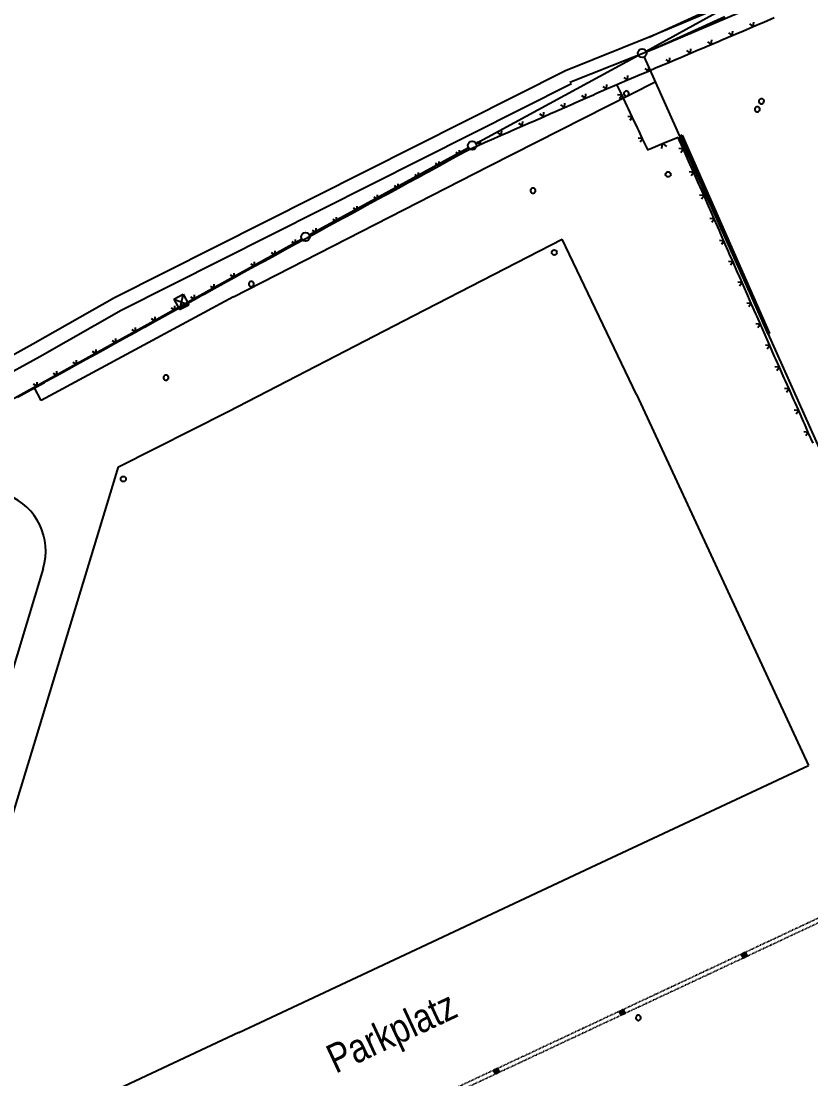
# Model space of a CAD drawing. Header units: millimetres. Extents: x 10546 to 220412, y -33380 to 110888.
# Drawn here: x 121828 to 131020, y -21811 to -9507 of the extents above; entities that cross this region are included whole.
import ezdxf

# ---------------------------------------------------------------- set-up
doc = ezdxf.new("R2010")
doc.units = ezdxf.units.MM
doc.linetypes.add('DOT', pattern=[0.25, 0, -0.25])
doc.layers.add('A0_Grundriß_Versorgungskanal', color=253, linetype='Continuous', lineweight=20)
doc.layers.add('Lageplan', color=7, linetype='Continuous')
doc.styles.add('2', font='TXT')

# ---------------------------------------------------------------- blocks, each defined once
blk = doc.blocks.new('Lageplan 1.UG')
at = {"layer": 'Lageplan'}
for p, q in [((-30776, -7380), (-26010, -4760)), ((-32755, -8455), (-30864, -7428)), ((-30799, -7450), (-27691, -14393)), ((-32607, -8717), (-30670, -7739)), ((-34695, -9516), (-32843, -8503)), ((-35577, -10237), (-32607, -8717)), ((-39212, -12017), (-34782, -9565)), ((-39212, -12017), (-34782, -9565)), ((-33479, -10456), (-31752, -9567)), ((-33479, -10456), (-31752, -9567)), ((-30888, -11376), (-31752, -9567)), ((-30888, -11376), (-31752, -9567)), ((-35577, -10237), (-37815, -11444)), ((-35577, -10237), (-37815, -11444)), ((-35638, -11573), (-33479, -10456)), ((-35638, -11573), (-33479, -10456)), ((-37815, -11444), (-37898, -11290)), ((-37815, -11444), (-37898, -11290)), ((-30888, -11376), (-28885, -15691)), ((-36914, -12218), (-35638, -11573)), ((-36914, -12218), (-35638, -11573)), ((-37897, -15445), (-36914, -12218)), ((-37897, -15445), (-36914, -12218)), ((-37792, -13398), (-38289, -15049)), ((-37792, -13398), (-38289, -15049)), ((-38699, -18063), (-37897, -15445)), ((-38699, -18063), (-37897, -15445)), ((-31357, -16848), (-28885, -15691)), ((-33455, -17831), (-31357, -16848)), ((-33455, -17831), (-31357, -16848)), ((-35515, -18796), (-33455, -17831)), ((-35515, -18796), (-33455, -17831)), ((-29666, -17888), (-29622, -17864)), ((-29666, -17888), (-29622, -17864)), ((-29643, -17932), (-29666, -17888)), ((-29643, -17932), (-29666, -17888)), ((-29660, -17899), (-29616, -17875)), ((-29660, -17899), (-29616, -17875)), ((-29610, -17886), (-29655, -17910)), ((-29610, -17886), (-29655, -17910)), ((-29649, -17921), (-29605, -17897)), ((-29649, -17921), (-29605, -17897)), ((-29599, -17908), (-29643, -17932)), ((-29599, -17908), (-29643, -17932)), ((-29622, -17864), (-29599, -17908)), ((-29622, -17864), (-29599, -17908)), ((-31086, -18552), (-31041, -18530)), ((-31086, -18552), (-31041, -18530)), ((-31064, -18597), (-31086, -18552)), ((-31064, -18597), (-31086, -18552)), ((-31081, -18563), (-31036, -18541)), ((-31081, -18563), (-31036, -18541)), ((-31030, -18553), (-31075, -18574)), ((-31030, -18553), (-31075, -18574)), ((-31070, -18586), (-31025, -18564)), ((-31070, -18586), (-31025, -18564)), ((-31019, -18575), (-31064, -18597)), ((-31019, -18575), (-31064, -18597)), ((-31041, -18530), (-31019, -18575)), ((-31041, -18530), (-31019, -18575)), ((-35515, -18796), (-38737, -20304)), ((-32551, -19236), (-32506, -19214)), ((-32551, -19236), (-32506, -19214)), ((-32529, -19281), (-32551, -19236)), ((-32529, -19281), (-32551, -19236)), ((-32545, -19248), (-32500, -19226)), ((-32545, -19248), (-32500, -19226)), ((-32495, -19237), (-32540, -19259)), ((-32495, -19237), (-32540, -19259)), ((-32534, -19270), (-32489, -19248)), ((-32534, -19270), (-32489, -19248)), ((-32484, -19259), (-32529, -19281)), ((-32484, -19259), (-32529, -19281)), ((-32506, -19214), (-32484, -19259)), ((-32506, -19214), (-32484, -19259))]:
    blk.add_line(p, q, dxfattribs=at)
at = {"layer": 'Lageplan', "color": 2}
for p, q in [((-29545, -6717), (-30741, -7220)), ((-30741, -7220), (-29923, -6846)), ((-29489, -6851), (-30686, -7356)), ((-30684, -7355), (-29859, -6977)), ((-30684, -7355), (-29859, -6977)), ((-30741, -7220), (-31714, -7608)), ((-30686, -7356), (-31661, -7744)), ((-31714, -7608), (-36963, -10249)), ((-31643, -7760), (-36883, -10397)), ((-30357, -8359), (-30375, -8367)), ((-30357, -8359), (-29340, -10667)), ((-30375, -8367), (-29359, -10675)), ((-36272, -10265), (-36163, -10208)), ((-36272, -10265), (-36163, -10208)), ((-36163, -10208), (-36206, -10388)), ((-36163, -10208), (-36206, -10388)), ((-36163, -10208), (-36098, -10331)), ((-36163, -10208), (-36098, -10331)), ((-36963, -10249), (-37914, -10789)), ((-36272, -10265), (-36206, -10388)), ((-36272, -10265), (-36098, -10331)), ((-36272, -10265), (-36206, -10388)), ((-36272, -10265), (-36098, -10331)), ((-36206, -10388), (-36098, -10331)), ((-36206, -10388), (-36098, -10331)), ((-36883, -10397), (-37832, -10936)), ((-29340, -10667), (-29359, -10675)), ((-29340, -10667), (-29359, -10675)), ((-37914, -10789), (-39965, -11919)), ((-37832, -10936), (-39881, -12065))]:
    blk.add_line(p, q, dxfattribs=at)
at = {"layer": 'Lageplan', "color": 1}
for p, q in [((-29406, -7043), (-29284, -6991)), ((-29650, -7147), (-29528, -7095)), ((-29527, -7095), (-29567, -7065)), ((-29528, -7095), (-29522, -7043)), ((-29528, -7095), (-29436, -7056)), ((-29436, -7056), (-29406, -7043)), ((-30016, -7302), (-30010, -7250)), ((-29924, -7263), (-29894, -7250)), ((-29894, -7250), (-29772, -7198)), ((-29771, -7198), (-29811, -7168)), ((-29772, -7198), (-29766, -7147)), ((-29772, -7198), (-29680, -7159)), ((-29680, -7159), (-29650, -7147)), ((-30259, -7405), (-30299, -7375)), ((-30260, -7405), (-30254, -7354)), ((-30260, -7405), (-30168, -7366)), ((-30168, -7366), (-30138, -7354)), ((-30138, -7354), (-30016, -7302)), ((-30015, -7302), (-30055, -7272)), ((-30016, -7302), (-29924, -7263)), ((-30503, -7509), (-30543, -7479)), ((-30504, -7509), (-30498, -7457)), ((-30504, -7509), (-30412, -7470)), ((-30412, -7470), (-30383, -7457)), ((-30383, -7457), (-30260, -7405)), ((-30871, -7664), (-30748, -7612)), ((-30747, -7612), (-30787, -7582)), ((-30748, -7612), (-30742, -7561)), ((-30748, -7612), (-30656, -7573)), ((-30656, -7573), (-30627, -7561)), ((-30627, -7561), (-30504, -7509)), ((-31115, -7768), (-30992, -7716)), ((-30991, -7715), (-31031, -7686)), ((-30992, -7716), (-30986, -7664)), ((-30992, -7716), (-30900, -7677)), ((-30900, -7677), (-30871, -7664)), ((-31359, -7875), (-31236, -7821)), ((-31236, -7821), (-31276, -7792)), ((-31237, -7821), (-31231, -7770)), ((-31236, -7821), (-31144, -7781)), ((-31144, -7781), (-31115, -7768)), ((-31100, -7798), (-31115, -7768)), ((-31055, -7893), (-31100, -7798)), ((-31726, -8036), (-31720, -7985)), ((-31726, -8036), (-31634, -7996)), ((-31634, -7996), (-31604, -7983)), ((-31604, -7983), (-31481, -7929)), ((-31481, -7928), (-31521, -7899)), ((-31481, -7929), (-31476, -7877)), ((-31481, -7929), (-31389, -7888)), ((-31389, -7888), (-31359, -7875)), ((-31055, -7893), (-31107, -7889)), ((-31055, -7893), (-31083, -7934)), ((-30995, -8020), (-31055, -7893)), ((-31970, -8143), (-32010, -8114)), ((-31971, -8144), (-31965, -8092)), ((-31971, -8144), (-31878, -8103)), ((-31878, -8103), (-31849, -8090)), ((-31849, -8090), (-31726, -8036)), ((-31726, -8036), (-31766, -8007)), ((-30981, -8051), (-30995, -8020)), ((-30936, -8146), (-30981, -8051)), ((-32215, -8251), (-32255, -8222)), ((-32216, -8251), (-32210, -8200)), ((-32215, -8251), (-32123, -8211)), ((-32123, -8211), (-32094, -8198)), ((-32094, -8198), (-31971, -8144)), ((-30936, -8146), (-30988, -8141)), ((-30936, -8146), (-30964, -8187)), ((-30876, -8273), (-30936, -8146)), ((-32583, -8413), (-32460, -8358)), ((-32460, -8358), (-32500, -8329)), ((-32461, -8359), (-32455, -8307)), ((-32460, -8358), (-32368, -8318)), ((-32368, -8318), (-32339, -8305)), ((-32339, -8305), (-32215, -8251)), ((-30861, -8303), (-30876, -8273)), ((-30816, -8399), (-30861, -8303)), ((-32828, -8520), (-32705, -8466)), ((-32705, -8466), (-32745, -8437)), ((-32705, -8466), (-32700, -8415)), ((-32705, -8466), (-32613, -8426)), ((-32613, -8426), (-32583, -8413)), ((-30817, -8398), (-30868, -8394)), ((-30816, -8399), (-30845, -8439)), ((-30756, -8526), (-30816, -8399)), ((-30583, -8461), (-30720, -8516)), ((-30588, -8463), (-30595, -8514)), ((-30400, -8386), (-30583, -8461)), ((-30578, -8459), (-30539, -8489)), ((-30385, -8419), (-30400, -8386)), ((-30340, -8521), (-30385, -8419)), ((-33067, -8650), (-32947, -8585)), ((-32947, -8585), (-32989, -8559)), ((-32947, -8585), (-32946, -8533)), ((-32947, -8585), (-32857, -8536)), ((-32857, -8536), (-32828, -8520)), ((-30720, -8516), (-30763, -8534)), ((-30341, -8520), (-30392, -8514)), ((-30340, -8522), (-30369, -8562)), ((-30280, -8657), (-30340, -8521)), ((-33305, -8780), (-33185, -8715)), ((-33185, -8715), (-33227, -8689)), ((-33185, -8715), (-33184, -8663)), ((-33185, -8715), (-33095, -8666)), ((-33095, -8666), (-33067, -8650)), ((-30266, -8690), (-30280, -8657)), ((-30221, -8792), (-30266, -8690)), ((-33544, -8910), (-33424, -8845)), ((-33544, -8910), (-33424, -8845)), ((-33424, -8844), (-33466, -8819)), ((-33424, -8844), (-33466, -8819)), ((-33424, -8845), (-33423, -8793)), ((-33424, -8845), (-33334, -8796)), ((-33334, -8796), (-33305, -8780)), ((-30221, -8791), (-30273, -8785)), ((-30221, -8792), (-30250, -8832)), ((-30161, -8928), (-30221, -8792)), ((-33782, -9040), (-33662, -8975)), ((-33782, -9040), (-33662, -8975)), ((-33662, -8975), (-33704, -8949)), ((-33662, -8975), (-33704, -8949)), ((-33662, -8975), (-33661, -8923)), ((-33662, -8975), (-33661, -8923)), ((-33662, -8975), (-33573, -8926)), ((-33662, -8975), (-33573, -8926)), ((-33573, -8926), (-33544, -8910)), ((-33573, -8926), (-33544, -8910)), ((-30146, -8960), (-30161, -8928)), ((-30146, -8960), (-30161, -8928)), ((-30101, -9062), (-30146, -8960)), ((-30101, -9062), (-30146, -8960)), ((-34021, -9170), (-33901, -9104)), ((-34021, -9170), (-33901, -9104)), ((-33901, -9104), (-33943, -9079)), ((-33901, -9104), (-33943, -9079)), ((-33901, -9105), (-33900, -9053)), ((-33901, -9105), (-33900, -9053)), ((-33901, -9104), (-33811, -9056)), ((-33901, -9104), (-33811, -9056)), ((-33811, -9056), (-33782, -9040)), ((-33811, -9056), (-33782, -9040)), ((-30102, -9061), (-30154, -9056)), ((-30102, -9061), (-30154, -9056)), ((-30101, -9063), (-30130, -9103)), ((-30101, -9063), (-30130, -9103)), ((-30041, -9198), (-30101, -9062)), ((-30041, -9198), (-30101, -9062)), ((-34139, -9234), (-34182, -9209)), ((-34139, -9234), (-34182, -9209)), ((-34140, -9234), (-34138, -9183)), ((-34140, -9234), (-34138, -9183)), ((-34139, -9234), (-34050, -9185)), ((-34139, -9234), (-34050, -9185)), ((-34050, -9185), (-34021, -9170)), ((-34050, -9185), (-34021, -9170)), ((-30027, -9231), (-30041, -9198)), ((-30027, -9231), (-30041, -9198)), ((-34378, -9364), (-34420, -9339)), ((-34378, -9364), (-34420, -9339)), ((-34378, -9364), (-34377, -9313)), ((-34378, -9364), (-34377, -9313)), ((-34378, -9364), (-34288, -9315)), ((-34378, -9364), (-34288, -9315)), ((-34288, -9315), (-34259, -9300)), ((-34288, -9315), (-34259, -9300)), ((-34259, -9300), (-34139, -9234)), ((-34259, -9300), (-34139, -9234)), ((-29983, -9332), (-30034, -9327)), ((-29983, -9332), (-30034, -9327)), ((-29982, -9333), (-30027, -9231)), ((-29982, -9333), (-30027, -9231)), ((-29982, -9334), (-30011, -9374)), ((-29982, -9334), (-30011, -9374)), ((-29922, -9469), (-29982, -9333)), ((-29922, -9469), (-29982, -9333)), ((-34616, -9494), (-34659, -9468)), ((-34616, -9494), (-34659, -9468)), ((-34617, -9494), (-34615, -9442)), ((-34617, -9494), (-34615, -9442)), ((-34616, -9494), (-34527, -9445)), ((-34616, -9494), (-34527, -9445)), ((-34527, -9445), (-34498, -9430)), ((-34527, -9445), (-34498, -9430)), ((-34498, -9430), (-34378, -9364)), ((-34498, -9430), (-34378, -9364)), ((-29909, -9498), (-29922, -9469)), ((-29909, -9498), (-29922, -9469)), ((-34855, -9624), (-34854, -9572)), ((-34855, -9624), (-34854, -9572)), ((-34855, -9624), (-34765, -9575)), ((-34855, -9624), (-34765, -9575)), ((-34765, -9575), (-34736, -9560)), ((-34765, -9575), (-34736, -9560)), ((-34736, -9560), (-34616, -9494)), ((-34736, -9560), (-34616, -9494)), ((-29869, -9590), (-29921, -9584)), ((-29869, -9590), (-29921, -9584)), ((-29869, -9590), (-29909, -9498)), ((-29869, -9590), (-29909, -9498)), ((-29869, -9589), (-29899, -9629)), ((-29869, -9589), (-29899, -9629)), ((-29816, -9711), (-29869, -9590)), ((-29816, -9711), (-29869, -9590)), ((-35094, -9754), (-35092, -9702)), ((-35094, -9754), (-35092, -9702)), ((-35093, -9754), (-35004, -9705)), ((-35093, -9754), (-35004, -9705)), ((-35004, -9705), (-34975, -9690)), ((-35004, -9705), (-34975, -9690)), ((-34975, -9690), (-34855, -9624)), ((-34975, -9690), (-34855, -9624)), ((-34855, -9624), (-34897, -9598)), ((-34855, -9624), (-34897, -9598)), ((-29803, -9741), (-29816, -9711)), ((-29803, -9741), (-29816, -9711)), ((-35332, -9884), (-35331, -9832)), ((-35332, -9884), (-35331, -9832)), ((-35332, -9884), (-35242, -9835)), ((-35332, -9884), (-35242, -9835)), ((-35242, -9835), (-35213, -9820)), ((-35242, -9835), (-35213, -9820)), ((-35213, -9820), (-35093, -9754)), ((-35213, -9820), (-35093, -9754)), ((-35093, -9754), (-35136, -9728)), ((-35093, -9754), (-35136, -9728)), ((-29763, -9832), (-29815, -9826)), ((-29763, -9832), (-29815, -9826)), ((-29763, -9832), (-29803, -9741)), ((-29763, -9832), (-29803, -9741)), ((-29763, -9831), (-29793, -9871)), ((-29763, -9831), (-29793, -9871)), ((-29710, -9954), (-29763, -9832)), ((-29710, -9954), (-29763, -9832)), ((-35571, -10014), (-35569, -9962)), ((-35571, -10014), (-35569, -9962)), ((-35570, -10014), (-35481, -9965)), ((-35570, -10014), (-35481, -9965)), ((-35481, -9965), (-35452, -9950)), ((-35481, -9965), (-35452, -9950)), ((-35452, -9950), (-35332, -9884)), ((-35452, -9950), (-35332, -9884)), ((-35332, -9884), (-35374, -9858)), ((-35332, -9884), (-35374, -9858)), ((-29697, -9983), (-29710, -9954)), ((-29697, -9983), (-29710, -9954)), ((-35718, -10095), (-35691, -10080)), ((-35718, -10095), (-35691, -10080)), ((-35691, -10080), (-35570, -10014)), ((-35691, -10080), (-35570, -10014)), ((-35570, -10014), (-35613, -9988)), ((-35570, -10014), (-35613, -9988)), ((-29657, -10074), (-29708, -10069)), ((-29657, -10074), (-29708, -10069)), ((-29657, -10074), (-29697, -9983)), ((-29657, -10074), (-29697, -9983)), ((-29657, -10073), (-29686, -10113)), ((-29657, -10073), (-29686, -10113)), ((-29603, -10196), (-29657, -10074)), ((-29603, -10196), (-29657, -10074)), ((-35947, -10221), (-35919, -10206)), ((-35947, -10221), (-35919, -10206)), ((-35919, -10206), (-35804, -10142)), ((-35919, -10206), (-35804, -10142)), ((-35804, -10142), (-35846, -10117)), ((-35804, -10142), (-35846, -10117)), ((-35805, -10143), (-35804, -10091)), ((-35805, -10143), (-35804, -10091)), ((-35804, -10142), (-35718, -10095)), ((-35804, -10142), (-35718, -10095)), ((-29591, -10225), (-29603, -10196)), ((-29591, -10225), (-29603, -10196)), ((-36175, -10348), (-36148, -10333)), ((-36175, -10348), (-36148, -10333)), ((-36148, -10333), (-36033, -10269)), ((-36148, -10333), (-36033, -10269)), ((-36032, -10269), (-36075, -10243)), ((-36032, -10269), (-36075, -10243)), ((-36033, -10269), (-36032, -10217)), ((-36033, -10269), (-36032, -10217)), ((-36033, -10269), (-35947, -10221)), ((-36033, -10269), (-35947, -10221)), ((-29550, -10316), (-29602, -10311)), ((-29550, -10316), (-29602, -10311)), ((-29551, -10316), (-29591, -10225)), ((-29551, -10316), (-29591, -10225)), ((-29551, -10315), (-29580, -10355)), ((-29551, -10315), (-29580, -10355)), ((-29497, -10438), (-29551, -10316)), ((-29497, -10438), (-29551, -10316)), ((-36377, -10459), (-36262, -10396)), ((-36377, -10459), (-36262, -10396)), ((-36261, -10395), (-36303, -10370)), ((-36261, -10395), (-36303, -10370)), ((-36262, -10396), (-36261, -10344)), ((-36262, -10396), (-36261, -10344)), ((-36262, -10396), (-36175, -10348)), ((-36262, -10396), (-36175, -10348)), ((-29484, -10467), (-29497, -10438)), ((-29484, -10467), (-29497, -10438)), ((-36605, -10586), (-36490, -10522)), ((-36605, -10586), (-36490, -10522)), ((-36490, -10522), (-36532, -10496)), ((-36490, -10522), (-36532, -10496)), ((-36491, -10522), (-36490, -10470)), ((-36491, -10522), (-36490, -10470)), ((-36490, -10522), (-36404, -10474)), ((-36490, -10522), (-36404, -10474)), ((-36404, -10474), (-36377, -10459)), ((-36404, -10474), (-36377, -10459)), ((-29444, -10559), (-29496, -10553)), ((-29444, -10559), (-29496, -10553)), ((-29445, -10558), (-29484, -10467)), ((-29445, -10558), (-29484, -10467)), ((-29445, -10558), (-29474, -10598)), ((-29445, -10558), (-29474, -10598)), ((-29391, -10680), (-29445, -10558)), ((-29391, -10680), (-29445, -10558)), ((-36834, -10712), (-36719, -10649)), ((-36834, -10712), (-36719, -10649)), ((-36718, -10648), (-36761, -10623)), ((-36718, -10648), (-36761, -10623)), ((-36719, -10649), (-36718, -10597)), ((-36719, -10649), (-36718, -10597)), ((-36719, -10649), (-36633, -10601)), ((-36719, -10649), (-36633, -10601)), ((-36633, -10601), (-36605, -10586)), ((-36633, -10601), (-36605, -10586)), ((-29378, -10710), (-29391, -10680)), ((-29378, -10710), (-29391, -10680)), ((-37063, -10839), (-36948, -10775)), ((-37063, -10839), (-36948, -10775)), ((-36947, -10775), (-36989, -10749)), ((-36947, -10775), (-36989, -10749)), ((-36948, -10776), (-36947, -10723)), ((-36948, -10776), (-36947, -10723)), ((-36948, -10775), (-36861, -10727)), ((-36948, -10775), (-36861, -10727)), ((-36861, -10727), (-36834, -10712)), ((-36861, -10727), (-36834, -10712)), ((-29335, -10805), (-29387, -10800)), ((-29335, -10805), (-29387, -10800)), ((-29335, -10806), (-29378, -10710)), ((-29335, -10806), (-29378, -10710)), ((-29335, -10806), (-29365, -10846)), ((-29335, -10806), (-29365, -10846)), ((-29279, -10933), (-29335, -10806)), ((-29279, -10933), (-29335, -10806)), ((-37291, -10965), (-37176, -10902)), ((-37291, -10965), (-37176, -10902)), ((-37176, -10901), (-37218, -10876)), ((-37176, -10901), (-37218, -10876)), ((-37177, -10902), (-37176, -10850)), ((-37177, -10902), (-37176, -10850)), ((-37176, -10902), (-37090, -10854)), ((-37176, -10902), (-37090, -10854)), ((-37090, -10854), (-37063, -10839)), ((-37090, -10854), (-37063, -10839)), ((-29265, -10963), (-29279, -10933)), ((-29265, -10963), (-29279, -10933)), ((-37520, -11092), (-37405, -11028)), ((-37520, -11092), (-37405, -11028)), ((-37404, -11028), (-37447, -11002)), ((-37404, -11028), (-37447, -11002)), ((-37405, -11029), (-37405, -10977)), ((-37405, -11029), (-37405, -10977)), ((-37405, -11028), (-37319, -10981)), ((-37405, -11028), (-37319, -10981)), ((-37319, -10981), (-37291, -10965)), ((-37319, -10981), (-37291, -10965)), ((-29223, -11058), (-29275, -11052)), ((-29223, -11058), (-29265, -10963)), ((-29223, -11058), (-29252, -11098)), ((-29167, -11185), (-29223, -11058)), ((-37749, -11218), (-37634, -11155)), ((-37749, -11218), (-37634, -11155)), ((-37633, -11155), (-37675, -11129)), ((-37633, -11155), (-37675, -11129)), ((-37634, -11155), (-37633, -11103)), ((-37634, -11155), (-37633, -11103)), ((-37634, -11155), (-37547, -11107)), ((-37634, -11155), (-37547, -11107)), ((-37547, -11107), (-37520, -11092)), ((-37547, -11107), (-37520, -11092)), ((-29153, -11215), (-29167, -11185)), ((-37977, -11345), (-37862, -11281)), ((-37977, -11345), (-37862, -11281)), ((-37862, -11281), (-37904, -11255)), ((-37862, -11281), (-37904, -11255)), ((-37863, -11282), (-37862, -11230)), ((-37863, -11282), (-37862, -11230)), ((-37862, -11281), (-37776, -11234)), ((-37862, -11281), (-37776, -11234)), ((-37776, -11234), (-37749, -11218)), ((-37776, -11234), (-37749, -11218)), ((-29111, -11311), (-29163, -11305)), ((-29111, -11311), (-29153, -11215)), ((-29111, -11311), (-29140, -11351)), ((-29055, -11438), (-29111, -11311)), ((-38093, -11407), (-38005, -11360)), ((-38093, -11407), (-38005, -11360)), ((-38005, -11360), (-37977, -11345)), ((-38005, -11360), (-37977, -11345)), ((-29041, -11468), (-29055, -11438)), ((-28999, -11563), (-29051, -11558)), ((-28999, -11563), (-29041, -11468)), ((-28999, -11563), (-29028, -11603)), ((-28942, -11690), (-28999, -11563)), ((-28929, -11721), (-28942, -11690)), ((-28887, -11816), (-28938, -11810)), ((-28887, -11816), (-28929, -11721)), ((-28887, -11816), (-28916, -11856)), ((-28830, -11943), (-28887, -11816))]:
    blk.add_line(p, q, dxfattribs=at)
at = {"layer": 'Lageplan', "linetype": 'DOT'}
for p, q in [((-28139, -17171), (-36774, -21214)), ((-28118, -17217), (-36752, -21259))]:
    blk.add_line(p, q, dxfattribs=at)
at = {"layer": 'Lageplan', "color": 1}
for centre in [(-30820, -7405), (-32799, -8479), (-34738, -9541), (-34738, -9541), (-34738, -9541)]:
    blk.add_circle(centre, 50, dxfattribs=at)
at = {"layer": 'Lageplan'}
for centre in [(-30518, -8814), (-31844, -9723), (-31844, -9723), (-36859, -12358), (-36859, -12358)]:
    blk.add_circle(centre, 30, dxfattribs=at)
blk.add_arc((-38463, -13196), 700, 343.273, 68.1261, dxfattribs=at)
blk.add_arc((-38463, -13196), 700, 343.273, 68.1261, dxfattribs=at)
at = {"layer": 'Lageplan', "color": 5}
for centre, major_axis, start_param, end_param in [((-31004, -7874), (21.2, 21.2), 1.745194, 3.31599), ((-31004, -7874), (-21.2, 21.2), -1.396399, 0.174397), ((-31004, -7874), (21.2, 21.2), 4.886786, 6.457583), ((-31004, -7874), (21.2, 21.2), 3.31599, 4.886786), ((-29432, -7965), (21.2, 21.2), 1.745194, 3.31599), ((-29432, -7965), (-21.2, 21.2), -1.396399, 0.174397), ((-29432, -7965), (21.2, 21.2), 3.31599, 4.886786), ((-29432, -7965), (21.2, 21.2), 4.886786, 6.457583), ((-29481, -8058), (21.2, 21.2), 1.745194, 3.31599), ((-29481, -8058), (-21.2, 21.2), -1.396399, 0.174397), ((-29481, -8058), (21.2, 21.2), 3.31599, 4.886786), ((-29481, -8058), (21.2, 21.2), 4.886786, 6.457583), ((-32091, -9004), (-21.2, 21.2), -1.396399, 0.174397), ((-32091, -9004), (-21.2, 21.2), -1.396399, 0.174397), ((-32091, -9004), (21.2, 21.2), 4.886786, 6.457583), ((-32091, -9004), (21.2, 21.2), 4.886786, 6.457583), ((-32091, -9004), (21.2, 21.2), 1.745194, 3.31599), ((-32091, -9004), (21.2, 21.2), 1.745194, 3.31599), ((-32091, -9004), (21.2, 21.2), 3.31599, 4.886786), ((-32091, -9004), (21.2, 21.2), 3.31599, 4.886786), ((-35370, -10090), (21.2, 21.2), 1.745194, 3.31599), ((-35370, -10090), (21.2, 21.2), 1.745194, 3.31599), ((-35370, -10090), (-21.2, 21.2), -1.396399, 0.174397), ((-35370, -10090), (-21.2, 21.2), -1.396399, 0.174397), ((-35370, -10090), (21.2, 21.2), 4.886786, 6.457583), ((-35370, -10090), (21.2, 21.2), 4.886786, 6.457583), ((-35370, -10090), (21.2, 21.2), 3.31599, 4.886786), ((-35370, -10090), (21.2, 21.2), 3.31599, 4.886786), ((-36364, -11179), (21.2, 21.2), 1.745194, 3.31599), ((-36364, -11179), (21.2, 21.2), 1.745194, 3.31599), ((-36364, -11179), (-21.2, 21.2), -1.396399, 0.174397), ((-36364, -11179), (-21.2, 21.2), -1.396399, 0.174397), ((-36364, -11179), (21.2, 21.2), 3.31599, 4.886786), ((-36364, -11179), (21.2, 21.2), 3.31599, 4.886786), ((-36364, -11179), (21.2, 21.2), 4.886786, 6.457583), ((-36364, -11179), (21.2, 21.2), 4.886786, 6.457583), ((-30864, -18626), (21.2, 21.2), 1.745278, 3.316074), ((-30864, -18626), (21.2, 21.2), 1.745278, 3.316074), ((-30864, -18626), (21.2, 21.2), 0.174481, 1.745278), ((-30864, -18626), (21.2, 21.2), 0.174481, 1.745278), ((-30864, -18626), (-21.2, 21.2), 1.745278, 3.316074), ((-30864, -18626), (-21.2, 21.2), 1.745278, 3.316074), ((-30864, -18626), (-21.2, 21.2), 3.316074, 4.88687), ((-30864, -18626), (-21.2, 21.2), 3.316074, 4.88687)]:
    blk.add_ellipse(centre, major_axis=major_axis, ratio=1, start_param=start_param, end_param=end_param, dxfattribs=at)
at = {"layer": 'Lageplan', "style": '2', "width": 0.85179}
blk.add_text('Parkplatz', height=336.2, rotation=25, dxfattribs=at).set_placement((-34389, -19278))
blk.add_text('Parkplatz', height=336.2, rotation=25, dxfattribs=at).set_placement((-34389, -19278))

msp = doc.modelspace()

# ---------------------------------------------------------------- block references
at = {"layer": 'A0_Grundriß_Versorgungskanal'}
msp.add_blockref('Lageplan 1.UG', (159877, -2475), dxfattribs=at)

doc.saveas('drawing.dxf')
